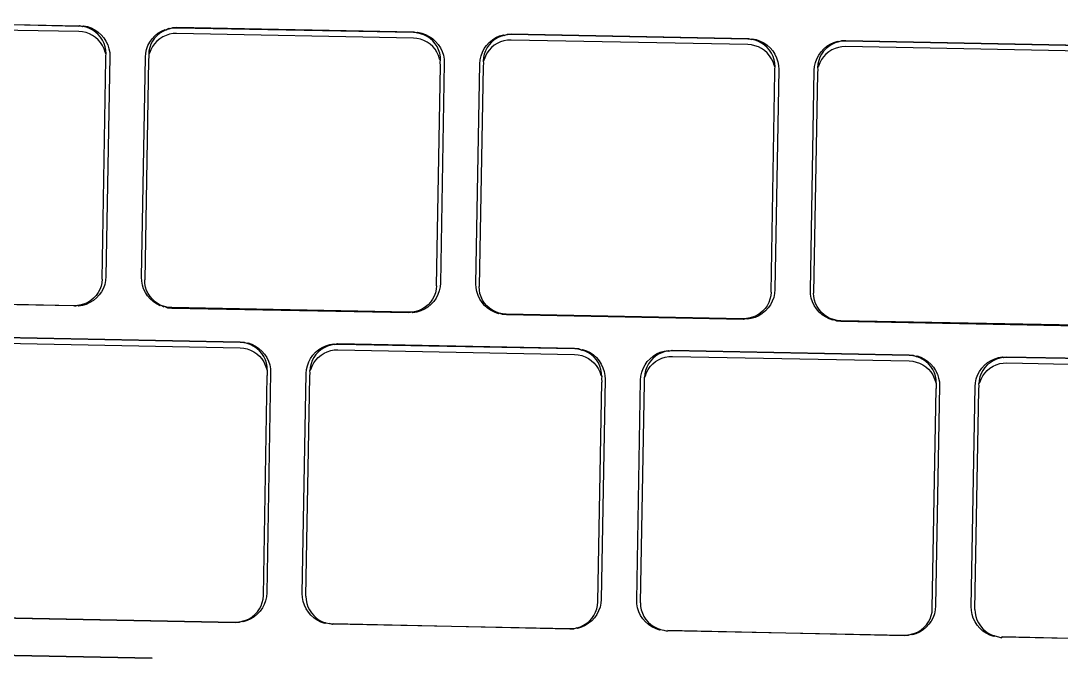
# Model space of a CAD drawing. Header units: millimetres. Extents: x -9564 to 100156, y -26854 to 24346.
# Drawn here: x 64259 to 64310.9, y -3000.7 to -2969 of the extents above; entities that cross this region are included whole.
import ezdxf

# ---------------------------------------------------------------- set-up
doc = ezdxf.new("R2010")
doc.units = ezdxf.units.MM
doc.header["$LTSCALE"] = 100
doc.layers.add('Muebles', color=112, linetype='Continuous')

msp = doc.modelspace()

# ---------------------------------------------------------------- linework, layer by layer
at = {"layer": 'Muebles'}
for p, q in [((64261.885, -2969.521), (64250.08, -2969.291)), ((64261.89, -2969.248), (64250.084, -2969.018)), ((64250.096, -2968.983), (64261.89, -2969.248)), ((64261.89, -2969.248), (64261.913, -2969.214)), ((64262.069, -2969.263), (64261.89, -2969.248)), ((64261.913, -2969.214), (64262.069, -2969.263)), ((64262.069, -2969.263), (64262.109, -2969.23)), ((64262.244, -2969.301), (64262.069, -2969.263)), ((64262.109, -2969.23), (64262.308, -2969.273)), ((64262.414, -2969.361), (64262.244, -2969.301)), ((64262.308, -2969.273), (64262.499, -2969.341)), ((64266.575, -2969.317), (64266.772, -2969.308)), ((64266.772, -2969.308), (64278.589, -2969.539)), ((64262.064, -2969.536), (64261.885, -2969.521)), ((64262.24, -2969.574), (64262.064, -2969.536)), ((64262.409, -2969.635), (64262.24, -2969.574)), ((64262.568, -2969.716), (64262.409, -2969.635)), ((64262.573, -2969.443), (64262.414, -2969.361)), ((64262.499, -2969.341), (64262.679, -2969.433)), ((64262.716, -2969.817), (64262.568, -2969.716)), ((64262.721, -2969.544), (64262.573, -2969.443)), ((64262.679, -2969.433), (64262.846, -2969.547)), ((64262.849, -2969.936), (64262.716, -2969.817)), ((64262.854, -2969.663), (64262.721, -2969.544)), ((64262.846, -2969.547), (64262.996, -2969.682)), ((64262.97, -2969.798), (64262.854, -2969.663)), ((64263.067, -2969.947), (64262.97, -2969.798)), ((64262.996, -2969.682), (64263.127, -2969.834)), ((64265.536, -2969.881), (64265.673, -2969.734)), ((64265.784, -2969.72), (64265.663, -2969.851)), ((64265.673, -2969.734), (64265.827, -2969.605)), ((64265.921, -2969.606), (64265.784, -2969.72)), ((64265.827, -2969.605), (64265.998, -2969.498)), ((64266.068, -2969.784), (64265.916, -2969.879)), ((64266.072, -2969.511), (64265.921, -2969.606)), ((64265.998, -2969.498), (64266.181, -2969.413)), ((64266.23, -2969.709), (64266.068, -2969.784)), ((64266.235, -2969.436), (64266.072, -2969.511)), ((64266.181, -2969.413), (64266.235, -2969.436)), ((64266.401, -2969.656), (64266.23, -2969.709)), ((64266.235, -2969.436), (64266.375, -2969.352)), ((64266.406, -2969.382), (64266.235, -2969.436)), ((64266.375, -2969.352), (64266.406, -2969.382)), ((64266.578, -2969.624), (64266.401, -2969.656)), ((64266.406, -2969.382), (64266.575, -2969.317)), ((64266.583, -2969.351), (64266.406, -2969.382)), ((64266.757, -2969.616), (64266.578, -2969.624)), ((64266.762, -2969.343), (64266.583, -2969.351)), ((64278.563, -2969.846), (64266.757, -2969.616)), ((64278.568, -2969.573), (64266.762, -2969.343)), ((64278.747, -2969.589), (64278.568, -2969.573)), ((64278.589, -2969.539), (64278.747, -2969.589)), ((64278.747, -2969.589), (64278.785, -2969.555)), ((64278.922, -2969.626), (64278.747, -2969.589)), ((64278.785, -2969.555), (64278.984, -2969.598)), ((64279.091, -2969.687), (64278.922, -2969.626)), ((64278.984, -2969.598), (64279.175, -2969.666)), ((64279.251, -2969.768), (64279.091, -2969.687)), ((64279.175, -2969.666), (64279.355, -2969.758)), ((64279.399, -2969.869), (64279.251, -2969.768)), ((64279.355, -2969.758), (64279.522, -2969.872)), ((64282.503, -2969.93), (64282.674, -2969.823)), ((64282.674, -2969.823), (64282.857, -2969.738)), ((64282.913, -2969.761), (64282.75, -2969.836)), ((64282.857, -2969.738), (64283.051, -2969.677)), ((64283.084, -2969.708), (64282.913, -2969.761)), ((64283.051, -2969.677), (64283.084, -2969.708)), ((64283.084, -2969.708), (64283.25, -2969.642)), ((64283.261, -2969.676), (64283.084, -2969.708)), ((64283.25, -2969.642), (64283.447, -2969.634)), ((64283.44, -2969.668), (64283.261, -2969.676)), ((64295.245, -2969.899), (64283.44, -2969.668)), ((64283.447, -2969.634), (64295.265, -2969.864)), ((64262.965, -2970.071), (64262.849, -2969.936)), ((64263.062, -2970.22), (64262.965, -2970.071)), ((64263.139, -2970.381), (64263.062, -2970.22)), ((64263.144, -2970.108), (64263.067, -2969.947)), ((64263.127, -2969.834), (64263.236, -2970.002)), ((64263.199, -2970.276), (64263.144, -2970.108)), ((64263.231, -2970.45), (64263.199, -2970.276)), ((64263.236, -2970.002), (64263.323, -2970.182)), ((64263.323, -2970.182), (64263.384, -2970.372)), ((64265.26, -2970.409), (64265.328, -2970.222)), ((64265.328, -2970.222), (64265.421, -2970.045)), ((64265.418, -2970.319), (64265.38, -2970.492)), ((64265.479, -2970.153), (64265.418, -2970.319)), ((64265.421, -2970.045), (64265.536, -2969.881)), ((64265.556, -2970.269), (64265.474, -2970.426)), ((64265.561, -2969.996), (64265.479, -2970.153)), ((64265.659, -2970.124), (64265.556, -2970.269)), ((64265.663, -2969.851), (64265.561, -2969.996)), ((64265.779, -2969.993), (64265.659, -2970.124)), ((64265.916, -2969.879), (64265.779, -2969.993)), ((64278.742, -2969.862), (64278.563, -2969.846)), ((64278.917, -2969.899), (64278.742, -2969.862)), ((64279.086, -2969.96), (64278.917, -2969.899)), ((64279.246, -2970.041), (64279.086, -2969.96)), ((64279.394, -2970.142), (64279.246, -2970.041)), ((64279.527, -2970.261), (64279.394, -2970.142)), ((64279.532, -2969.988), (64279.399, -2969.869)), ((64279.522, -2969.872), (64279.672, -2970.007)), ((64279.643, -2970.397), (64279.527, -2970.261)), ((64279.648, -2970.124), (64279.532, -2969.988)), ((64279.745, -2970.272), (64279.648, -2970.124)), ((64279.672, -2970.007), (64279.803, -2970.159)), ((64279.822, -2970.433), (64279.745, -2970.272)), ((64279.803, -2970.159), (64279.912, -2970.327)), ((64279.912, -2970.327), (64279.999, -2970.508)), ((64282.097, -2970.37), (64282.212, -2970.206)), ((64282.239, -2970.321), (64282.157, -2970.478)), ((64282.212, -2970.206), (64282.348, -2970.059)), ((64282.341, -2970.176), (64282.239, -2970.321)), ((64282.457, -2970.318), (64282.336, -2970.449)), ((64282.462, -2970.045), (64282.341, -2970.176)), ((64282.348, -2970.059), (64282.503, -2969.93)), ((64282.594, -2970.204), (64282.457, -2970.318)), ((64282.599, -2969.931), (64282.462, -2970.045)), ((64282.745, -2970.109), (64282.594, -2970.204)), ((64282.75, -2969.836), (64282.599, -2969.931)), ((64282.908, -2970.034), (64282.745, -2970.109)), ((64283.079, -2969.981), (64282.908, -2970.034)), ((64283.256, -2969.95), (64283.079, -2969.981)), ((64283.435, -2969.941), (64283.256, -2969.95)), ((64295.241, -2970.172), (64283.435, -2969.941)), ((64295.42, -2970.187), (64295.241, -2970.172)), ((64295.424, -2969.914), (64295.245, -2969.899)), ((64295.265, -2969.864), (64295.424, -2969.914)), ((64295.595, -2970.225), (64295.42, -2970.187)), ((64295.424, -2969.914), (64295.461, -2969.88)), ((64295.6, -2969.952), (64295.424, -2969.914)), ((64295.461, -2969.88), (64295.66, -2969.923)), ((64295.764, -2970.285), (64295.595, -2970.225)), ((64295.769, -2970.012), (64295.6, -2969.952)), ((64295.66, -2969.923), (64295.851, -2969.991)), ((64295.924, -2970.366), (64295.764, -2970.285)), ((64295.929, -2970.093), (64295.769, -2970.012)), ((64295.851, -2969.991), (64296.031, -2970.083)), ((64296.076, -2970.194), (64295.929, -2970.093)), ((64296.031, -2970.083), (64296.198, -2970.197)), ((64296.209, -2970.313), (64296.076, -2970.194)), ((64296.198, -2970.197), (64296.348, -2970.332)), ((64296.325, -2970.449), (64296.209, -2970.313)), ((64296.348, -2970.332), (64296.479, -2970.484)), ((64299.024, -2970.384), (64299.179, -2970.255)), ((64299.277, -2970.257), (64299.14, -2970.37)), ((64299.179, -2970.255), (64299.35, -2970.148)), ((64299.428, -2970.161), (64299.277, -2970.257)), ((64299.35, -2970.148), (64299.533, -2970.063)), ((64299.59, -2970.086), (64299.428, -2970.161)), ((64299.533, -2970.063), (64299.727, -2970.003)), ((64299.757, -2970.306), (64299.586, -2970.359)), ((64299.761, -2970.033), (64299.59, -2970.086)), ((64299.727, -2970.003), (64299.761, -2970.033)), ((64299.933, -2970.275), (64299.757, -2970.306)), ((64299.761, -2970.033), (64299.926, -2969.967)), ((64299.938, -2970.002), (64299.761, -2970.033)), ((64299.926, -2969.967), (64300.123, -2969.959)), ((64300.113, -2970.267), (64299.933, -2970.275)), ((64300.118, -2969.994), (64299.938, -2970.002)), ((64311.918, -2970.497), (64300.113, -2970.267)), ((64311.923, -2970.224), (64300.118, -2969.994)), ((64300.123, -2969.959), (64311.94, -2970.189)), ((64263.194, -2970.549), (64263.139, -2970.381)), ((64263.239, -2970.627), (64263.194, -2970.549)), ((64263.226, -2970.723), (64263.239, -2970.627)), ((64263.234, -2970.9), (64263.226, -2970.723)), ((64263.239, -2970.627), (64263.231, -2970.45)), ((64263.43, -2970.762), (64263.236, -2981.733)), ((64263.384, -2970.372), (64263.42, -2970.568)), ((64263.42, -2970.568), (64263.43, -2970.762)), ((64265.007, -2981.768), (64265.201, -2970.796)), ((64265.201, -2970.796), (64265.217, -2970.603)), ((64265.217, -2970.603), (64265.26, -2970.409)), ((64265.375, -2970.765), (64265.36, -2970.941)), ((64265.38, -2970.492), (64265.365, -2970.668)), ((64265.413, -2970.592), (64265.365, -2970.668)), ((64265.365, -2970.668), (64265.375, -2970.765)), ((64265.474, -2970.426), (64265.413, -2970.592)), ((64279.74, -2970.546), (64279.643, -2970.397)), ((64279.817, -2970.706), (64279.74, -2970.546)), ((64279.872, -2970.874), (64279.817, -2970.706)), ((64279.876, -2970.601), (64279.822, -2970.433)), ((64279.908, -2970.775), (64279.876, -2970.601)), ((64279.917, -2970.952), (64279.908, -2970.775)), ((64279.999, -2970.508), (64280.06, -2970.697)), ((64280.06, -2970.697), (64280.096, -2970.893)), ((64281.893, -2970.928), (64281.936, -2970.734)), ((64281.936, -2970.734), (64282.004, -2970.547)), ((64282.004, -2970.547), (64282.097, -2970.37)), ((64282.058, -2970.817), (64282.043, -2970.993)), ((64282.096, -2970.644), (64282.058, -2970.817)), ((64282.152, -2970.751), (64282.091, -2970.917)), ((64282.157, -2970.478), (64282.096, -2970.644)), ((64282.234, -2970.594), (64282.152, -2970.751)), ((64282.336, -2970.449), (64282.234, -2970.594)), ((64296.072, -2970.467), (64295.924, -2970.366)), ((64296.205, -2970.586), (64296.072, -2970.467)), ((64296.321, -2970.722), (64296.205, -2970.586)), ((64296.418, -2970.871), (64296.321, -2970.722)), ((64296.423, -2970.598), (64296.325, -2970.449)), ((64296.499, -2970.758), (64296.423, -2970.598)), ((64296.479, -2970.484), (64296.588, -2970.652)), ((64296.554, -2970.926), (64296.499, -2970.758)), ((64296.588, -2970.652), (64296.675, -2970.833)), ((64296.675, -2970.833), (64296.736, -2971.022)), ((64298.68, -2970.872), (64298.773, -2970.695)), ((64298.773, -2970.695), (64298.888, -2970.531)), ((64298.834, -2970.803), (64298.774, -2970.969)), ((64298.917, -2970.646), (64298.834, -2970.803)), ((64298.888, -2970.531), (64299.024, -2970.384)), ((64299.014, -2970.774), (64298.912, -2970.919)), ((64299.019, -2970.501), (64298.917, -2970.646)), ((64299.135, -2970.644), (64299.014, -2970.774)), ((64299.14, -2970.37), (64299.019, -2970.501)), ((64299.272, -2970.53), (64299.135, -2970.644)), ((64299.423, -2970.434), (64299.272, -2970.53)), ((64299.586, -2970.359), (64299.423, -2970.434)), ((64263.041, -2981.86), (64263.234, -2970.9)), ((64265.36, -2970.941), (64265.167, -2981.902)), ((64279.719, -2982.185), (64279.912, -2971.225)), ((64279.917, -2970.952), (64279.872, -2970.874)), ((64279.904, -2971.048), (64279.917, -2970.952)), ((64279.912, -2971.225), (64279.904, -2971.048)), ((64280.106, -2971.087), (64279.912, -2982.058)), ((64280.096, -2970.893), (64280.106, -2971.087)), ((64281.683, -2982.093), (64281.877, -2971.121)), ((64282.038, -2971.266), (64281.845, -2982.227)), ((64281.877, -2971.121), (64281.893, -2970.928)), ((64282.053, -2971.09), (64282.038, -2971.266)), ((64282.091, -2970.917), (64282.043, -2970.993)), ((64282.043, -2970.993), (64282.053, -2971.09)), ((64296.495, -2971.031), (64296.418, -2970.871)), ((64296.549, -2971.199), (64296.495, -2971.031)), ((64296.595, -2971.277), (64296.549, -2971.199)), ((64296.586, -2971.1), (64296.554, -2970.926)), ((64296.581, -2971.373), (64296.595, -2971.277)), ((64296.59, -2971.55), (64296.581, -2971.373)), ((64296.595, -2971.277), (64296.586, -2971.1)), ((64296.736, -2971.022), (64296.772, -2971.218)), ((64296.772, -2971.218), (64296.782, -2971.412)), ((64298.553, -2971.446), (64298.569, -2971.253)), ((64298.569, -2971.253), (64298.612, -2971.059)), ((64298.612, -2971.059), (64298.68, -2970.872)), ((64298.735, -2971.142), (64298.721, -2971.318)), ((64298.769, -2971.243), (64298.721, -2971.318)), ((64298.721, -2971.318), (64298.731, -2971.415)), ((64298.774, -2970.969), (64298.735, -2971.142)), ((64298.829, -2971.076), (64298.769, -2971.243)), ((64298.912, -2970.919), (64298.829, -2971.076)), ((64296.397, -2982.51), (64296.59, -2971.55)), ((64296.782, -2971.412), (64296.588, -2982.383)), ((64298.359, -2982.418), (64298.553, -2971.446)), ((64298.716, -2971.591), (64298.522, -2982.552)), ((64298.731, -2971.415), (64298.716, -2971.591)), ((64263.236, -2981.733), (64263.22, -2981.926)), ((64262.988, -2982.209), (64262.927, -2982.376)), ((64263.026, -2982.036), (64262.988, -2982.209)), ((64263.041, -2981.86), (64263.026, -2982.036)), ((64263.177, -2982.12), (64263.109, -2982.308)), ((64263.22, -2981.926), (64263.177, -2982.12)), ((64265.017, -2981.961), (64265.007, -2981.768)), ((64265.053, -2982.157), (64265.017, -2981.961)), ((64265.114, -2982.347), (64265.053, -2982.157)), ((64265.176, -2982.078), (64265.167, -2981.902)), ((64265.208, -2982.252), (64265.176, -2982.078)), ((64265.262, -2982.421), (64265.208, -2982.252)), ((64279.719, -2982.185), (64279.704, -2982.362)), ((64279.896, -2982.251), (64279.853, -2982.445)), ((64279.912, -2982.058), (64279.896, -2982.251)), ((64281.693, -2982.286), (64281.683, -2982.093)), ((64281.853, -2982.403), (64281.845, -2982.227)), ((64262.765, -2982.795), (64262.61, -2982.924)), ((64262.743, -2982.678), (64262.622, -2982.808)), ((64262.845, -2982.533), (64262.743, -2982.678)), ((64262.901, -2982.648), (64262.765, -2982.795)), ((64262.927, -2982.376), (64262.845, -2982.533)), ((64263.016, -2982.484), (64262.901, -2982.648)), ((64263.109, -2982.308), (64263.016, -2982.484)), ((64265.201, -2982.527), (64265.114, -2982.347)), ((64265.31, -2982.695), (64265.201, -2982.527)), ((64265.339, -2982.581), (64265.262, -2982.421)), ((64265.441, -2982.847), (64265.31, -2982.695)), ((64265.436, -2982.73), (64265.339, -2982.581)), ((64265.552, -2982.865), (64265.436, -2982.73)), ((64279.605, -2982.701), (64279.523, -2982.858)), ((64279.666, -2982.534), (64279.605, -2982.701)), ((64279.704, -2982.362), (64279.666, -2982.534)), ((64279.785, -2982.633), (64279.692, -2982.81)), ((64279.853, -2982.445), (64279.785, -2982.633)), ((64281.729, -2982.482), (64281.693, -2982.286)), ((64281.79, -2982.672), (64281.729, -2982.482)), ((64281.877, -2982.852), (64281.79, -2982.672)), ((64281.885, -2982.578), (64281.853, -2982.403)), ((64281.94, -2982.746), (64281.885, -2982.578)), ((64282.017, -2982.906), (64281.94, -2982.746)), ((64296.382, -2982.687), (64296.344, -2982.859)), ((64296.397, -2982.51), (64296.382, -2982.687)), ((64296.529, -2982.77), (64296.461, -2982.958)), ((64296.572, -2982.576), (64296.529, -2982.77)), ((64296.588, -2982.383), (64296.572, -2982.576)), ((64298.369, -2982.611), (64298.359, -2982.418)), ((64298.405, -2982.807), (64298.369, -2982.611)), ((64298.531, -2982.729), (64298.522, -2982.552)), ((64298.563, -2982.903), (64298.531, -2982.729)), ((64261.644, -2983.185), (64249.839, -2982.955)), ((64261.644, -2983.185), (64249.848, -2982.99)), ((64261.823, -2983.177), (64261.644, -2983.185)), ((64261.666, -2983.221), (64261.644, -2983.185)), ((64261.823, -2983.177), (64261.666, -2983.221)), ((64262, -2983.146), (64261.823, -2983.177)), ((64261.863, -2983.212), (64261.823, -2983.177)), ((64262.062, -2983.177), (64261.863, -2983.212)), ((64262.171, -2983.093), (64262, -2983.146)), ((64262.256, -2983.116), (64262.062, -2983.177)), ((64262.334, -2983.017), (64262.171, -2983.093)), ((64262.439, -2983.031), (64262.256, -2983.116)), ((64262.485, -2982.922), (64262.334, -2983.017)), ((64262.61, -2982.924), (64262.439, -2983.031)), ((64262.622, -2982.808), (64262.485, -2982.922)), ((64265.591, -2982.982), (64265.441, -2982.847)), ((64265.685, -2982.985), (64265.552, -2982.865)), ((64265.758, -2983.096), (64265.591, -2982.982)), ((64265.833, -2983.086), (64265.685, -2982.985)), ((64265.938, -2983.188), (64265.758, -2983.096)), ((64265.993, -2983.167), (64265.833, -2983.086)), ((64265.993, -2983.167), (64265.938, -2983.188)), ((64266.162, -2983.227), (64265.993, -2983.167)), ((64266.129, -2983.256), (64265.993, -2983.167)), ((64266.162, -2983.227), (64266.129, -2983.256)), ((64266.337, -2983.265), (64266.162, -2983.227)), ((64266.328, -2983.299), (64266.162, -2983.227)), ((64266.524, -2983.315), (64266.328, -2983.299)), ((64266.516, -2983.28), (64266.337, -2983.265)), ((64278.322, -2983.51), (64266.516, -2983.28)), ((64278.342, -2983.546), (64266.524, -2983.315)), ((64279.163, -2983.247), (64279.012, -2983.343)), ((64279.286, -2983.249), (64279.115, -2983.357)), ((64279.3, -2983.133), (64279.163, -2983.247)), ((64279.44, -2983.12), (64279.286, -2983.249)), ((64279.421, -2983.003), (64279.3, -2983.133)), ((64279.523, -2982.858), (64279.421, -2983.003)), ((64279.577, -2982.973), (64279.44, -2983.12)), ((64279.692, -2982.81), (64279.577, -2982.973)), ((64281.986, -2983.02), (64281.877, -2982.852)), ((64282.117, -2983.173), (64281.986, -2983.02)), ((64282.114, -2983.055), (64282.017, -2982.906)), ((64282.23, -2983.19), (64282.114, -2983.055)), ((64282.267, -2983.307), (64282.117, -2983.173)), ((64282.363, -2983.31), (64282.23, -2983.19)), ((64282.434, -2983.421), (64282.267, -2983.307)), ((64282.511, -2983.411), (64282.363, -2983.31)), ((64296.201, -2983.183), (64296.098, -2983.328)), ((64296.253, -2983.298), (64296.116, -2983.445)), ((64296.283, -2983.026), (64296.201, -2983.183)), ((64296.368, -2983.135), (64296.253, -2983.298)), ((64296.344, -2982.859), (64296.283, -2983.026)), ((64296.461, -2982.958), (64296.368, -2983.135)), ((64298.466, -2982.997), (64298.405, -2982.807)), ((64298.553, -2983.177), (64298.466, -2982.997)), ((64298.662, -2983.345), (64298.553, -2983.177)), ((64298.618, -2983.071), (64298.563, -2982.903)), ((64298.695, -2983.231), (64298.618, -2983.071)), ((64298.792, -2983.38), (64298.695, -2983.231)), ((64278.501, -2983.502), (64278.322, -2983.51)), ((64278.501, -2983.502), (64278.342, -2983.546)), ((64278.678, -2983.471), (64278.501, -2983.502)), ((64278.539, -2983.537), (64278.501, -2983.502)), ((64278.738, -2983.502), (64278.539, -2983.537)), ((64278.849, -2983.418), (64278.678, -2983.471)), ((64278.932, -2983.441), (64278.738, -2983.502)), ((64279.012, -2983.343), (64278.849, -2983.418)), ((64279.115, -2983.357), (64278.932, -2983.441)), ((64282.614, -2983.513), (64282.434, -2983.421)), ((64282.67, -2983.492), (64282.511, -2983.411)), ((64282.805, -2983.581), (64282.614, -2983.513)), ((64282.839, -2983.552), (64282.67, -2983.492)), ((64282.839, -2983.552), (64282.805, -2983.581)), ((64283.015, -2983.59), (64282.839, -2983.552)), ((64283.004, -2983.624), (64282.839, -2983.552)), ((64283.2, -2983.64), (64283.004, -2983.624)), ((64283.194, -2983.605), (64283.015, -2983.59)), ((64294.999, -2983.835), (64283.194, -2983.605)), ((64295.017, -2983.871), (64283.2, -2983.64)), ((64295.179, -2983.827), (64294.999, -2983.835)), ((64295.179, -2983.827), (64295.017, -2983.871)), ((64295.356, -2983.796), (64295.179, -2983.827)), ((64295.214, -2983.862), (64295.179, -2983.827)), ((64295.414, -2983.827), (64295.214, -2983.862)), ((64295.527, -2983.743), (64295.356, -2983.796)), ((64295.608, -2983.766), (64295.414, -2983.827)), ((64295.689, -2983.668), (64295.527, -2983.743)), ((64295.791, -2983.682), (64295.608, -2983.766)), ((64295.84, -2983.572), (64295.689, -2983.668)), ((64295.962, -2983.574), (64295.791, -2983.682)), ((64295.977, -2983.458), (64295.84, -2983.572)), ((64296.116, -2983.445), (64295.962, -2983.574)), ((64296.098, -2983.328), (64295.977, -2983.458)), ((64298.793, -2983.498), (64298.662, -2983.345)), ((64298.908, -2983.516), (64298.792, -2983.38)), ((64298.943, -2983.632), (64298.793, -2983.498)), ((64299.041, -2983.635), (64298.908, -2983.516)), ((64299.11, -2983.746), (64298.943, -2983.632)), ((64299.188, -2983.736), (64299.041, -2983.635)), ((64299.29, -2983.838), (64299.11, -2983.746)), ((64299.348, -2983.817), (64299.188, -2983.736)), ((64299.481, -2983.906), (64299.29, -2983.838)), ((64299.517, -2983.877), (64299.348, -2983.817)), ((64299.517, -2983.877), (64299.481, -2983.906)), ((64299.693, -2983.915), (64299.517, -2983.877)), ((64299.68, -2983.949), (64299.517, -2983.877)), ((64299.876, -2983.965), (64299.68, -2983.949)), ((64299.872, -2983.93), (64299.693, -2983.915)), ((64311.677, -2984.16), (64299.872, -2983.93)), ((64311.693, -2984.196), (64299.876, -2983.965)), ((64258.112, -2984.75), (64269.929, -2984.98)), ((64269.931, -2985.015), (64258.126, -2984.785)), ((64258.121, -2985.058), (64269.926, -2985.288)), ((64269.926, -2985.288), (64270.106, -2985.303)), ((64269.929, -2984.98), (64270.125, -2984.996)), ((64270.11, -2985.03), (64269.931, -2985.015)), ((64270.106, -2985.303), (64270.281, -2985.341)), ((64270.286, -2985.068), (64270.11, -2985.03)), ((64270.125, -2984.996), (64270.286, -2985.068)), ((64270.281, -2985.341), (64270.45, -2985.401)), ((64270.286, -2985.068), (64270.324, -2985.039)), ((64270.455, -2985.128), (64270.286, -2985.068)), ((64270.324, -2985.039), (64270.515, -2985.107)), ((64270.615, -2985.21), (64270.455, -2985.128)), ((64270.515, -2985.107), (64270.695, -2985.199)), ((64270.762, -2985.311), (64270.615, -2985.21)), ((64270.695, -2985.199), (64270.862, -2985.313)), ((64270.895, -2985.43), (64270.762, -2985.311)), ((64270.862, -2985.313), (64271.012, -2985.448)), ((64273.689, -2985.5), (64273.843, -2985.372)), ((64273.963, -2985.373), (64273.826, -2985.487)), ((64273.843, -2985.372), (64274.014, -2985.264)), ((64274.114, -2985.278), (64273.963, -2985.373)), ((64274.014, -2985.264), (64274.197, -2985.179)), ((64274.276, -2985.203), (64274.114, -2985.278)), ((64274.197, -2985.179), (64274.391, -2985.119)), ((64274.447, -2985.149), (64274.276, -2985.203)), ((64274.391, -2985.119), (64274.591, -2985.084)), ((64274.443, -2985.422), (64274.619, -2985.391)), ((64274.624, -2985.118), (64274.447, -2985.149)), ((64274.591, -2985.084), (64274.624, -2985.118)), ((64274.619, -2985.391), (64274.799, -2985.383)), ((64274.624, -2985.118), (64274.788, -2985.075)), ((64274.804, -2985.11), (64274.624, -2985.118)), ((64274.788, -2985.075), (64286.605, -2985.305)), ((64274.799, -2985.383), (64286.604, -2985.613)), ((64286.609, -2985.34), (64274.804, -2985.11)), ((64286.605, -2985.305), (64286.801, -2985.322)), ((64286.788, -2985.355), (64286.609, -2985.34)), ((64286.964, -2985.393), (64286.788, -2985.355)), ((64286.801, -2985.322), (64286.964, -2985.393)), ((64286.964, -2985.393), (64287, -2985.364)), ((64287.133, -2985.453), (64286.964, -2985.393)), ((64287, -2985.364), (64287.191, -2985.432)), ((64270.45, -2985.401), (64270.61, -2985.483)), ((64270.61, -2985.483), (64270.758, -2985.584)), ((64270.758, -2985.584), (64270.891, -2985.703)), ((64270.891, -2985.703), (64271.007, -2985.838)), ((64271.011, -2985.565), (64270.895, -2985.43)), ((64271.007, -2985.838), (64271.104, -2985.987)), ((64271.109, -2985.714), (64271.011, -2985.565)), ((64271.012, -2985.448), (64271.143, -2985.6)), ((64271.185, -2985.874), (64271.109, -2985.714)), ((64271.143, -2985.6), (64271.252, -2985.768)), ((64271.24, -2986.043), (64271.185, -2985.874)), ((64271.252, -2985.768), (64271.339, -2985.949)), ((64273.344, -2985.988), (64273.437, -2985.811)), ((64273.437, -2985.811), (64273.552, -2985.647)), ((64273.602, -2985.763), (64273.52, -2985.92)), ((64273.552, -2985.647), (64273.689, -2985.5)), ((64273.598, -2986.036), (64273.7, -2985.891)), ((64273.705, -2985.618), (64273.602, -2985.763)), ((64273.7, -2985.891), (64273.821, -2985.76)), ((64273.826, -2985.487), (64273.705, -2985.618)), ((64273.821, -2985.76), (64273.958, -2985.646)), ((64273.958, -2985.646), (64274.109, -2985.551)), ((64274.109, -2985.551), (64274.272, -2985.476)), ((64274.272, -2985.476), (64274.443, -2985.422)), ((64286.604, -2985.613), (64286.783, -2985.628)), ((64286.783, -2985.628), (64286.959, -2985.666)), ((64286.959, -2985.666), (64287.128, -2985.726)), ((64287.128, -2985.726), (64287.288, -2985.808)), ((64287.292, -2985.535), (64287.133, -2985.453)), ((64287.191, -2985.432), (64287.371, -2985.524)), ((64287.288, -2985.808), (64287.435, -2985.909)), ((64287.44, -2985.636), (64287.292, -2985.535)), ((64287.371, -2985.524), (64287.538, -2985.638)), ((64287.435, -2985.909), (64287.568, -2986.028)), ((64287.573, -2985.755), (64287.44, -2985.636)), ((64287.538, -2985.638), (64287.688, -2985.773)), ((64287.689, -2985.89), (64287.573, -2985.755)), ((64287.688, -2985.773), (64287.819, -2985.925)), ((64287.786, -2986.039), (64287.689, -2985.89)), ((64290.228, -2985.972), (64290.365, -2985.825)), ((64290.365, -2985.825), (64290.519, -2985.697)), ((64290.503, -2985.812), (64290.383, -2985.943)), ((64290.641, -2985.698), (64290.503, -2985.812)), ((64290.519, -2985.697), (64290.69, -2985.589)), ((64290.636, -2985.971), (64290.787, -2985.876)), ((64290.792, -2985.603), (64290.641, -2985.698)), ((64290.69, -2985.589), (64290.873, -2985.504)), ((64290.787, -2985.876), (64290.949, -2985.801)), ((64290.954, -2985.528), (64290.792, -2985.603)), ((64290.873, -2985.504), (64291.067, -2985.444)), ((64290.949, -2985.801), (64291.12, -2985.747)), ((64291.125, -2985.474), (64290.954, -2985.528)), ((64291.067, -2985.444), (64291.266, -2985.409)), ((64291.12, -2985.747), (64291.297, -2985.716)), ((64291.302, -2985.443), (64291.125, -2985.474)), ((64291.266, -2985.409), (64291.302, -2985.443)), ((64291.297, -2985.716), (64291.477, -2985.708)), ((64291.302, -2985.443), (64291.463, -2985.4)), ((64291.481, -2985.435), (64291.302, -2985.443)), ((64291.463, -2985.4), (64303.281, -2985.63)), ((64291.477, -2985.708), (64303.282, -2985.938)), ((64303.287, -2985.665), (64291.481, -2985.435)), ((64303.281, -2985.63), (64303.477, -2985.647)), ((64303.466, -2985.68), (64303.287, -2985.665)), ((64303.641, -2985.718), (64303.466, -2985.68)), ((64303.477, -2985.647), (64303.641, -2985.718)), ((64303.641, -2985.718), (64303.676, -2985.689)), ((64303.811, -2985.778), (64303.641, -2985.718)), ((64303.676, -2985.689), (64303.867, -2985.757)), ((64303.97, -2985.86), (64303.811, -2985.778)), ((64303.867, -2985.757), (64304.047, -2985.849)), ((64304.118, -2985.961), (64303.97, -2985.86)), ((64304.047, -2985.849), (64304.214, -2985.963)), ((64307.366, -2985.914), (64307.549, -2985.829)), ((64307.632, -2985.853), (64307.469, -2985.928)), ((64307.549, -2985.829), (64307.743, -2985.769)), ((64307.803, -2985.799), (64307.632, -2985.853)), ((64307.743, -2985.769), (64307.942, -2985.734)), ((64307.98, -2985.768), (64307.803, -2985.799)), ((64307.942, -2985.734), (64307.98, -2985.768)), ((64307.98, -2985.768), (64308.139, -2985.725)), ((64308.159, -2985.76), (64307.98, -2985.768)), ((64308.139, -2985.725), (64319.957, -2985.955)), ((64319.965, -2985.99), (64308.159, -2985.76)), ((64271.104, -2985.987), (64271.18, -2986.147)), ((64271.18, -2986.147), (64271.235, -2986.316)), ((64271.235, -2986.316), (64271.281, -2986.394)), ((64271.272, -2986.217), (64271.24, -2986.043)), ((64271.281, -2986.394), (64271.267, -2986.49)), ((64271.281, -2986.394), (64271.272, -2986.217)), ((64271.339, -2985.949), (64271.4, -2986.138)), ((64271.4, -2986.138), (64271.436, -2986.334)), ((64271.436, -2986.334), (64271.446, -2986.528)), ((64273.217, -2986.562), (64273.233, -2986.369)), ((64273.233, -2986.369), (64273.276, -2986.175)), ((64273.276, -2986.175), (64273.344, -2985.988)), ((64273.421, -2986.259), (64273.407, -2986.435)), ((64273.407, -2986.435), (64273.455, -2986.359)), ((64273.46, -2986.086), (64273.421, -2986.259)), ((64273.455, -2986.359), (64273.515, -2986.193)), ((64273.52, -2985.92), (64273.46, -2986.086)), ((64273.515, -2986.193), (64273.598, -2986.036)), ((64287.568, -2986.028), (64287.684, -2986.163)), ((64287.684, -2986.163), (64287.782, -2986.312)), ((64287.782, -2986.312), (64287.858, -2986.472)), ((64287.863, -2986.199), (64287.786, -2986.039)), ((64287.819, -2985.925), (64287.928, -2986.093)), ((64287.918, -2986.368), (64287.863, -2986.199)), ((64287.95, -2986.542), (64287.918, -2986.368)), ((64287.928, -2986.093), (64288.015, -2986.274)), ((64288.015, -2986.274), (64288.076, -2986.464)), ((64289.952, -2986.5), (64290.02, -2986.313)), ((64290.02, -2986.313), (64290.113, -2986.136)), ((64290.137, -2986.411), (64290.099, -2986.584)), ((64290.113, -2986.136), (64290.228, -2985.972)), ((64290.198, -2986.245), (64290.137, -2986.411)), ((64290.193, -2986.518), (64290.275, -2986.361)), ((64290.28, -2986.088), (64290.198, -2986.245)), ((64290.275, -2986.361), (64290.378, -2986.216)), ((64290.383, -2985.943), (64290.28, -2986.088)), ((64290.378, -2986.216), (64290.499, -2986.085)), ((64290.499, -2986.085), (64290.636, -2985.971)), ((64303.282, -2985.938), (64303.461, -2985.953)), ((64303.461, -2985.953), (64303.637, -2985.991)), ((64303.637, -2985.991), (64303.806, -2986.051)), ((64303.806, -2986.051), (64303.965, -2986.133)), ((64303.965, -2986.133), (64304.113, -2986.234)), ((64304.113, -2986.234), (64304.246, -2986.353)), ((64304.251, -2986.08), (64304.118, -2985.961)), ((64304.214, -2985.963), (64304.364, -2986.098)), ((64304.246, -2986.353), (64304.362, -2986.488)), ((64304.367, -2986.215), (64304.251, -2986.08)), ((64304.364, -2986.098), (64304.495, -2986.251)), ((64304.464, -2986.364), (64304.367, -2986.215)), ((64304.541, -2986.524), (64304.464, -2986.364)), ((64304.495, -2986.251), (64304.604, -2986.418)), ((64304.604, -2986.418), (64304.691, -2986.599)), ((64306.789, -2986.461), (64306.904, -2986.297)), ((64306.958, -2986.413), (64306.876, -2986.57)), ((64306.904, -2986.297), (64307.04, -2986.15)), ((64307.06, -2986.268), (64306.958, -2986.413)), ((64307.04, -2986.15), (64307.195, -2986.022)), ((64307.056, -2986.541), (64307.176, -2986.41)), ((64307.181, -2986.137), (64307.06, -2986.268)), ((64307.176, -2986.41), (64307.313, -2986.296)), ((64307.318, -2986.023), (64307.181, -2986.137)), ((64307.195, -2986.022), (64307.366, -2985.914)), ((64307.313, -2986.296), (64307.465, -2986.201)), ((64307.469, -2985.928), (64307.318, -2986.023)), ((64307.465, -2986.201), (64307.627, -2986.126)), ((64307.627, -2986.126), (64307.798, -2986.072)), ((64307.798, -2986.072), (64307.975, -2986.041)), ((64307.975, -2986.041), (64308.154, -2986.033)), ((64308.154, -2986.033), (64319.96, -2986.263)), ((64271.083, -2997.627), (64271.276, -2986.667)), ((64271.446, -2986.528), (64271.252, -2997.499)), ((64271.267, -2986.49), (64271.276, -2986.667)), ((64273.023, -2997.534), (64273.217, -2986.562)), ((64273.208, -2997.668), (64273.402, -2986.708)), ((64273.402, -2986.708), (64273.417, -2986.532)), ((64273.417, -2986.532), (64273.407, -2986.435)), ((64287.858, -2986.472), (64287.913, -2986.641)), ((64287.913, -2986.641), (64287.958, -2986.719)), ((64288.122, -2986.853), (64287.928, -2997.824)), ((64287.958, -2986.719), (64287.945, -2986.815)), ((64287.945, -2986.815), (64287.954, -2986.992)), ((64287.958, -2986.719), (64287.95, -2986.542)), ((64288.076, -2986.464), (64288.112, -2986.66)), ((64288.112, -2986.66), (64288.122, -2986.853)), ((64289.699, -2997.859), (64289.893, -2986.887)), ((64289.893, -2986.887), (64289.909, -2986.695)), ((64289.909, -2986.695), (64289.952, -2986.5)), ((64290.08, -2987.033), (64290.094, -2986.857)), ((64290.099, -2986.584), (64290.084, -2986.76)), ((64290.084, -2986.76), (64290.133, -2986.684)), ((64290.094, -2986.857), (64290.084, -2986.76)), ((64290.133, -2986.684), (64290.193, -2986.518)), ((64304.362, -2986.488), (64304.459, -2986.637)), ((64304.459, -2986.637), (64304.536, -2986.797)), ((64304.536, -2986.797), (64304.591, -2986.966)), ((64304.596, -2986.693), (64304.541, -2986.524)), ((64304.628, -2986.867), (64304.596, -2986.693)), ((64304.636, -2987.044), (64304.628, -2986.867)), ((64304.691, -2986.599), (64304.752, -2986.789)), ((64304.752, -2986.789), (64304.788, -2986.985)), ((64306.585, -2987.02), (64306.628, -2986.825)), ((64306.628, -2986.825), (64306.696, -2986.638)), ((64306.696, -2986.638), (64306.789, -2986.461)), ((64306.777, -2986.909), (64306.762, -2987.085)), ((64306.815, -2986.736), (64306.777, -2986.909)), ((64306.81, -2987.009), (64306.871, -2986.843)), ((64306.876, -2986.57), (64306.815, -2986.736)), ((64306.871, -2986.843), (64306.953, -2986.686)), ((64306.953, -2986.686), (64307.056, -2986.541)), ((64287.76, -2997.952), (64287.954, -2986.992)), ((64289.886, -2997.994), (64290.08, -2987.033)), ((64304.438, -2998.277), (64304.631, -2987.317)), ((64304.591, -2986.966), (64304.636, -2987.044)), ((64304.798, -2987.178), (64304.604, -2998.149)), ((64304.636, -2987.044), (64304.623, -2987.14)), ((64304.623, -2987.14), (64304.631, -2987.317)), ((64304.788, -2986.985), (64304.798, -2987.178)), ((64306.375, -2998.184), (64306.569, -2987.212)), ((64306.564, -2998.319), (64306.757, -2987.358)), ((64306.569, -2987.212), (64306.585, -2987.02)), ((64306.757, -2987.358), (64306.772, -2987.182)), ((64306.762, -2987.085), (64306.81, -2987.009)), ((64306.772, -2987.182), (64306.762, -2987.085)), ((64271.03, -2997.976), (64271.068, -2997.803)), ((64271.068, -2997.803), (64271.083, -2997.627)), ((64271.236, -2997.692), (64271.193, -2997.887)), ((64271.252, -2997.499), (64271.236, -2997.692)), ((64273.033, -2997.727), (64273.023, -2997.534)), ((64273.069, -2997.923), (64273.033, -2997.727)), ((64273.208, -2997.668), (64273.217, -2997.845)), ((64287.928, -2997.824), (64287.912, -2998.017)), ((64270.784, -2998.444), (64270.887, -2998.299)), ((64270.887, -2998.299), (64270.969, -2998.142)), ((64271.032, -2998.251), (64270.917, -2998.414)), ((64270.969, -2998.142), (64271.03, -2997.976)), ((64271.125, -2998.074), (64271.032, -2998.251)), ((64271.193, -2997.887), (64271.125, -2998.074)), ((64273.13, -2998.113), (64273.069, -2997.923)), ((64273.217, -2998.293), (64273.13, -2998.113)), ((64273.217, -2997.845), (64273.249, -2998.019)), ((64273.326, -2998.461), (64273.217, -2998.293)), ((64273.249, -2998.019), (64273.304, -2998.188)), ((64273.304, -2998.188), (64273.38, -2998.348)), ((64273.38, -2998.348), (64273.478, -2998.497)), ((64287.647, -2998.467), (64287.707, -2998.301)), ((64287.707, -2998.301), (64287.745, -2998.128)), ((64287.745, -2998.128), (64287.76, -2997.952)), ((64287.869, -2998.212), (64287.801, -2998.399)), ((64287.912, -2998.017), (64287.869, -2998.212)), ((64289.709, -2998.052), (64289.699, -2997.859)), ((64289.745, -2998.248), (64289.709, -2998.052)), ((64289.806, -2998.438), (64289.745, -2998.248)), ((64289.886, -2997.994), (64289.895, -2998.17)), ((64289.895, -2998.17), (64289.927, -2998.344)), ((64289.927, -2998.344), (64289.982, -2998.513)), ((64304.423, -2998.453), (64304.438, -2998.277)), ((64304.588, -2998.342), (64304.545, -2998.537)), ((64304.604, -2998.149), (64304.588, -2998.342)), ((64306.385, -2998.377), (64306.375, -2998.184)), ((64306.564, -2998.319), (64306.573, -2998.495)), ((64269.682, -2998.987), (64257.859, -2998.756)), ((64257.88, -2998.722), (64269.685, -2998.952)), ((64270.042, -2998.913), (64270.213, -2998.859)), ((64270.272, -2998.882), (64270.078, -2998.943)), ((64270.213, -2998.859), (64270.375, -2998.784)), ((64270.455, -2998.798), (64270.272, -2998.882)), ((64270.375, -2998.784), (64270.526, -2998.689)), ((64270.626, -2998.69), (64270.455, -2998.798)), ((64270.526, -2998.689), (64270.663, -2998.575)), ((64270.781, -2998.561), (64270.626, -2998.69)), ((64270.663, -2998.575), (64270.784, -2998.444)), ((64270.917, -2998.414), (64270.781, -2998.561)), ((64273.457, -2998.614), (64273.326, -2998.461)), ((64273.607, -2998.748), (64273.457, -2998.614)), ((64273.478, -2998.497), (64273.594, -2998.632)), ((64273.594, -2998.632), (64273.727, -2998.751)), ((64273.774, -2998.862), (64273.607, -2998.748)), ((64273.727, -2998.751), (64273.874, -2998.852)), ((64273.954, -2998.954), (64273.774, -2998.862)), ((64273.874, -2998.852), (64274.034, -2998.934)), ((64287.341, -2998.9), (64287.462, -2998.769)), ((64287.593, -2998.739), (64287.456, -2998.887)), ((64287.462, -2998.769), (64287.564, -2998.624)), ((64287.564, -2998.624), (64287.647, -2998.467)), ((64287.708, -2998.576), (64287.593, -2998.739)), ((64287.801, -2998.399), (64287.708, -2998.576)), ((64289.893, -2998.618), (64289.806, -2998.438)), ((64290.002, -2998.786), (64289.893, -2998.618)), ((64289.982, -2998.513), (64290.058, -2998.673)), ((64290.133, -2998.939), (64290.002, -2998.786)), ((64290.058, -2998.673), (64290.155, -2998.822)), ((64290.155, -2998.822), (64290.272, -2998.957)), ((64304.242, -2998.949), (64304.324, -2998.792)), ((64304.324, -2998.792), (64304.385, -2998.626)), ((64304.477, -2998.724), (64304.384, -2998.901)), ((64304.385, -2998.626), (64304.423, -2998.453)), ((64304.545, -2998.537), (64304.477, -2998.724)), ((64306.421, -2998.573), (64306.385, -2998.377)), ((64306.482, -2998.763), (64306.421, -2998.573)), ((64306.569, -2998.943), (64306.482, -2998.763)), ((64306.573, -2998.495), (64306.605, -2998.669)), ((64306.605, -2998.669), (64306.659, -2998.838)), ((64306.659, -2998.838), (64306.736, -2998.998)), ((64269.879, -2998.978), (64269.682, -2998.987)), ((64269.685, -2998.952), (64269.865, -2998.944)), ((64269.865, -2998.944), (64270.042, -2998.913)), ((64270.042, -2998.913), (64269.879, -2998.978)), ((64270.078, -2998.943), (64270.042, -2998.913)), ((64274.151, -2999.024), (64273.954, -2998.954)), ((64274.034, -2998.934), (64274.203, -2998.994)), ((64274.203, -2998.994), (64274.151, -2999.024)), ((64274.203, -2998.994), (64274.379, -2999.032)), ((64274.379, -2999.032), (64274.558, -2999.047)), ((64274.535, -2999.081), (64274.379, -2999.032)), ((64274.558, -2999.047), (64274.535, -2999.081)), ((64274.558, -2999.047), (64286.363, -2999.277)), ((64286.358, -2999.312), (64274.558, -2999.047)), ((64286.555, -2999.303), (64286.358, -2999.312)), ((64286.363, -2999.277), (64286.543, -2999.269)), ((64286.543, -2999.269), (64286.719, -2999.238)), ((64286.719, -2999.238), (64286.555, -2999.303)), ((64286.719, -2999.238), (64286.891, -2999.184)), ((64286.754, -2999.268), (64286.719, -2999.238)), ((64286.948, -2999.207), (64286.754, -2999.268)), ((64286.891, -2999.184), (64287.053, -2999.109)), ((64287.131, -2999.123), (64286.948, -2999.207)), ((64287.053, -2999.109), (64287.204, -2999.014)), ((64287.302, -2999.015), (64287.131, -2999.123)), ((64287.204, -2999.014), (64287.341, -2998.9)), ((64287.456, -2998.887), (64287.302, -2999.015)), ((64290.283, -2999.073), (64290.133, -2998.939)), ((64290.272, -2998.957), (64290.405, -2999.076)), ((64290.45, -2999.187), (64290.283, -2999.073)), ((64290.405, -2999.076), (64290.552, -2999.177)), ((64290.63, -2999.279), (64290.45, -2999.187)), ((64290.552, -2999.177), (64290.712, -2999.259)), ((64290.827, -2999.349), (64290.63, -2999.279)), ((64290.712, -2999.259), (64290.881, -2999.319)), ((64290.881, -2999.319), (64290.827, -2999.349)), ((64290.881, -2999.319), (64291.057, -2999.357)), ((64291.057, -2999.357), (64291.211, -2999.407)), ((64291.211, -2999.407), (64291.236, -2999.372)), ((64291.236, -2999.372), (64303.041, -2999.602)), ((64303.033, -2999.637), (64291.236, -2999.372)), ((64303.731, -2999.434), (64303.882, -2999.339)), ((64303.978, -2999.34), (64303.807, -2999.448)), ((64303.882, -2999.339), (64304.019, -2999.225)), ((64304.132, -2999.212), (64303.978, -2999.34)), ((64304.019, -2999.225), (64304.14, -2999.094)), ((64304.269, -2999.064), (64304.132, -2999.212)), ((64304.14, -2999.094), (64304.242, -2998.949)), ((64304.384, -2998.901), (64304.269, -2999.064)), ((64306.678, -2999.111), (64306.569, -2998.943)), ((64306.809, -2999.264), (64306.678, -2999.111)), ((64306.736, -2998.998), (64306.833, -2999.147)), ((64306.959, -2999.398), (64306.809, -2999.264)), ((64306.833, -2999.147), (64306.949, -2999.282)), ((64306.949, -2999.282), (64307.082, -2999.401)), ((64307.126, -2999.512), (64306.959, -2999.398)), ((64303.23, -2999.628), (64303.033, -2999.637)), ((64303.041, -2999.602), (64303.22, -2999.594)), ((64303.22, -2999.594), (64303.397, -2999.563)), ((64303.397, -2999.563), (64303.23, -2999.628)), ((64303.397, -2999.563), (64303.568, -2999.509)), ((64303.43, -2999.593), (64303.397, -2999.563)), ((64303.624, -2999.533), (64303.43, -2999.593)), ((64303.568, -2999.509), (64303.731, -2999.434)), ((64303.807, -2999.448), (64303.624, -2999.533)), ((64307.082, -2999.401), (64307.23, -2999.503)), ((64307.306, -2999.604), (64307.126, -2999.512)), ((64307.23, -2999.503), (64307.39, -2999.584)), ((64307.503, -2999.674), (64307.306, -2999.604)), ((64307.39, -2999.584), (64307.559, -2999.644)), ((64307.559, -2999.644), (64307.503, -2999.674)), ((64307.559, -2999.644), (64307.734, -2999.682)), ((64307.734, -2999.682), (64307.886, -2999.732)), ((64307.886, -2999.732), (64307.913, -2999.697)), ((64307.913, -2999.697), (64319.719, -2999.927)), ((64319.709, -2999.962), (64307.913, -2999.697)), ((64253.729, -3000.508), (64265.546, -3000.738)), ((64265.539, -3000.773), (64253.734, -3000.543))]:
    msp.add_line(p, q, dxfattribs=at)

doc.saveas('drawing.dxf')
